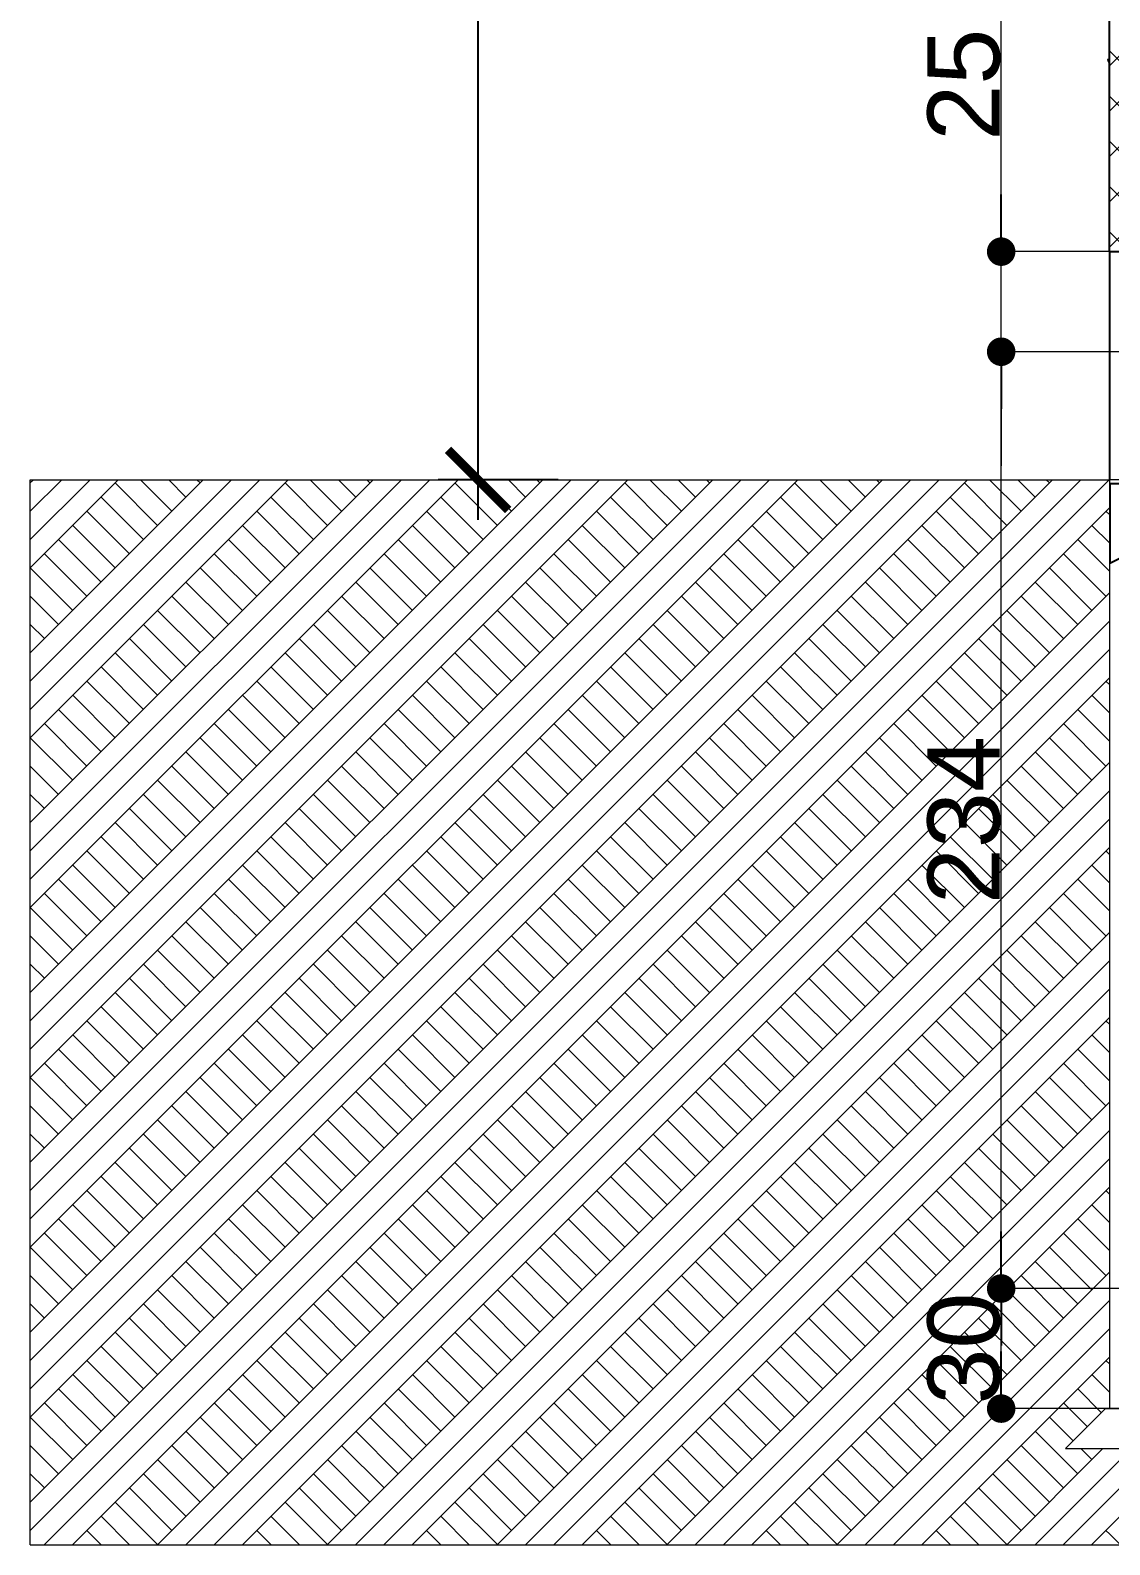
# Model space of a CAD drawing. Header units: millimetres. Extents: x 4647 to 73915, y -13612 to -8141.
# Drawn here: x 16709.9 to 16979.6, y -11416.6 to -11038.3 of the extents above; entities that cross this region are included whole.
import ezdxf

# ---------------------------------------------------------------- set-up
doc = ezdxf.new("R2010")
doc.units = ezdxf.units.MM
doc.layers.add('a_wymiary', color=250, linetype='Continuous', lineweight=9)
for name, color, linetype in [('Columns', 7, 'Continuous'), ('Konstrukcja - Ściany zew', 7, 'Continuous'), ('Structural - Combined', 7, 'Continuous'), ('Sytuacja - Teren', 7, 'Continuous'), ('Wymiarowanie - Ogólne', 7, 'Continuous')]:
    doc.layers.add(name, color=color, linetype=linetype)
doc.styles.add('GENERATED_STYLE_3', font='arial.ttf')
doc.styles.get("Standard").update_dxf_attribs({"font": 'arial.ttf'})
doc.dimstyles.new('1-100', dxfattribs={"dimtxt": 13, "dimasz": 15, "dimexe": 10, "dimexo": 20, "dimgap": 5, "dimtad": 1, "dimdec": 1, "dimrnd": 0.5, "dimtxsty": 'Standard', "dimblk": 'ARCHTICK', "dimcen": 0.09, "dimdle": 10, "dimadec": 0, "dimazin": 0, "dimtfac": 1, "dimtdec": 1, "dimtofl": 0, "dimtmove": 0, "dimatfit": 3, "dimfxl": 10, "dimfxlon": 1, "dimtolj": 1, "dimtzin": 0, "dimarcsym": 0})

# ---------------------------------------------------------------- blocks, each defined once
blk = doc.blocks.new('ARROWHEAD_11')
at = {"linetype": 'Continuous'}
blk.add_line((0, 0), (-1, 0), dxfattribs=at)
at = {"linetype": 'Continuous', "const_width": 0.25, "flags": 128}
blk.add_lwpolyline([(-0.125, 0, 1), (0.125, 0, 1)], format="xyb", close=True, dxfattribs=at)
blk = doc.blocks.new('_ArchTick')
at = {"color": 0, "linetype": 'ByBlock', "const_width": 0.15}
blk.add_lwpolyline([(-0.5, -0.5), (0.5, 0.5)], dxfattribs=at)
blk = doc.blocks.new('*D814')
at = {"layer": 'a_wymiary', "color": 0, "lineweight": -2, "transparency": 16777216}
for p, q in [((16821.81, -11160.57), (16821.81, -10292.3)), ((16841.81, -10302.3), (16811.81, -10302.3)), ((16841.81, -11150.57), (16811.81, -11150.57))]:
    blk.add_line(p, q, dxfattribs=at)
at = {"layer": 'DEFPOINTS', "color": 0, "transparency": 16777216}
for p in [(16821.81, -10302.3), (17483.57, -10302.3), (16979.42, -11150.57)]:
    blk.add_point(p, dxfattribs=at)
at = {"layer": 'a_wymiary', "color": 0, "lineweight": -2, "transparency": 16777216, "xscale": 15, "yscale": 15, "zscale": 15}
for p, rotation in [((16821.81, -10302.3), 90), ((16821.81, -11150.57), 270)]:
    blk.add_blockref('_ArchTick', p, dxfattribs=dict(at, rotation=rotation))
at = {"layer": 'a_wymiary', "color": 0, "transparency": 16777216, "insert": (16809, -10726.43), "char_height": 13, "attachment_point": 5, "rotation": 90}
blk.add_mtext('\\A1;848,5', dxfattribs=at)

msp = doc.modelspace()

# ---------------------------------------------------------------- linework, layer by layer
for p, q in [((16979.56, -11045.45), (16979.11, -11045.67)), ((16979.11, -11045.68), (16979.56, -11045.46)), ((16979.56, -11045.46), (16979.11, -11045.68)), ((16979.11, -11045.67), (16979.11, -11045.68)), ((16979.11, -11045.68), (16979.13, -11045.7)), ((16979.56, -11045.49), (16979.13, -11045.7)), ((16979.13, -11045.7), (16979.56, -11045.49)), ((16979.13, -11045.7), (16979.15, -11045.74)), ((16979.56, -11045.54), (16979.15, -11045.74)), ((16979.15, -11045.74), (16979.56, -11045.54)), ((16979.15, -11045.74), (16979.17, -11045.8)), ((16979.56, -11045.6), (16979.17, -11045.8)), ((16979.17, -11045.8), (16979.56, -11045.6)), ((16979.17, -11045.8), (16979.22, -11045.89)), ((16979.56, -11045.72), (16979.22, -11045.89)), ((16979.22, -11045.89), (16979.56, -11045.72)), ((16979.22, -11045.89), (16979.29, -11046.03)), ((16979.56, -11045.9), (16979.29, -11046.03)), ((16979.29, -11046.03), (16979.56, -11045.9)), ((16979.29, -11046.03), (16979.37, -11046.2)), ((16979.56, -11046.11), (16979.37, -11046.2)), ((16979.37, -11046.2), (16979.56, -11046.11)), ((16979.56, -11045.46), (16979.56, -11045.45)), ((16979.56, -11045.49), (16979.56, -11045.46)), ((16979.56, -11045.54), (16979.56, -11045.49)), ((16979.56, -11045.6), (16979.56, -11045.54)), ((16979.56, -11045.72), (16979.56, -11045.6)), ((16979.56, -11045.9), (16979.56, -11045.72)), ((16979.56, -11046.11), (16979.56, -11045.9)), ((16979.56, -11046.35), (16979.56, -11046.11)), ((16979.37, -11046.2), (16979.47, -11046.39)), ((16979.56, -11046.35), (16979.47, -11046.39)), ((16979.47, -11046.39), (16979.56, -11046.35)), ((16979.47, -11046.39), (16979.56, -11046.57)), ((16979.56, -11046.57), (16979.56, -11046.35)), ((16979.57, -11093.57), (16979.56, -11093.57)), ((16979.56, -11093.57), (16979.56, -11118.57)), ((16979.57, -11118.57), (16979.57, -11093.57)), ((16979.56, -11118.57), (16979.57, -11118.57)), ((16979.56, -11118.57), (16979.56, -11136.57)), ((16979.57, -11118.57), (16979.56, -11118.57)), ((16979.57, -11136.57), (16979.57, -11118.57)), ((16979.56, -11136.57), (16979.57, -11136.57)), ((16979.57, -11136.57), (16979.56, -11136.57)), ((16979.56, -11136.57), (16979.56, -11141.57)), ((16979.57, -11141.57), (16979.57, -11136.57)), ((16979.56, -11141.57), (16979.56, -11150.57)), ((16979.57, -11141.57), (16979.56, -11141.57)), ((16979.56, -11141.57), (16979.57, -11141.57)), ((16979.57, -11150.57), (16979.57, -11141.57)), ((16979.56, -11150.57), (16979.57, -11150.57)), ((16983.56, -11151.57), (16979.57, -11151.57)), ((16979.57, -11151.57), (16979.57, -11171.36)), ((16979.57, -11171.36), (16983.56, -11169.37))]:
    msp.add_line(p, q)
at = {"layer": 'Columns', "color": 251, "lineweight": 15}
for p, q in [((16979.56, -11118.57), (16979.56, -11093.57)), ((16979.56, -11118.57), (16979.57, -11118.57)), ((16979.56, -11136.57), (16979.56, -11118.57)), ((16979.56, -11150.57), (16979.56, -11141.57))]:
    msp.add_line(p, q, dxfattribs=at)
at = {"layer": 'Konstrukcja - Ściany zew'}
for q in [(16979.56, -10978.57), (16983.56, -11093.57)]:
    msp.add_line((16979.56, -11093.57), q, dxfattribs=at)
at = {"layer": 'Konstrukcja - Ściany zew', "color": 251, "linetype": 'Continuous', "lineweight": 15}
for p, q in [((16979.56, -11047.19), (16994.56, -11032.19)), ((16994.56, -11058.38), (16979.56, -11043.38)), ((16979.56, -11058.51), (16994.56, -11043.51)), ((16994.56, -11069.69), (16979.56, -11054.69)), ((16979.56, -11069.82), (16994.56, -11054.82)), ((16994.56, -11081), (16979.56, -11066)), ((16979.56, -11081.13), (16994.56, -11066.13)), ((16994.56, -11092.32), (16979.56, -11077.32)), ((16979.56, -11092.45), (16994.56, -11077.45)), ((16984.5, -11093.57), (16979.56, -11088.63))]:
    msp.add_line(p, q, dxfattribs=at)
at = {"layer": 'Konstrukcja - Ściany zew', "color": 251, "lineweight": 15}
for p, q in [((16979.57, -11150.57), (16979.57, -11093.57)), ((16983.56, -11150.57), (16979.57, -11150.57))]:
    msp.add_line(p, q, dxfattribs=at)
at = {"layer": 'Konstrukcja - Ściany zew', "color": 8, "lineweight": 13}
for p, q in [((16968.56, -11392.57), (16978.56, -11382.57)), ((16978.56, -11382.57), (17038.56, -11382.57)), ((16968.56, -11392.57), (17048.56, -11392.57))]:
    msp.add_line(p, q, dxfattribs=at)
at = {"layer": 'Structural - Combined', "color": 8, "lineweight": 13}
for p, q in [((16979.11, -11045.67), (16979.56, -11045.45)), ((16979.11, -11045.67), (16979.11, -11045.68)), ((16979.11, -11045.68), (16979.13, -11045.7)), ((16979.13, -11045.7), (16979.15, -11045.74)), ((16979.15, -11045.74), (16979.17, -11045.8)), ((16979.17, -11045.8), (16979.22, -11045.89)), ((16979.22, -11045.89), (16979.29, -11046.03)), ((16979.29, -11046.03), (16979.37, -11046.2)), ((16979.37, -11046.2), (16979.47, -11046.39)), ((16979.47, -11046.39), (16979.56, -11046.57)), ((16979.56, -11136.57), (16979.57, -11136.57)), ((16979.56, -11141.57), (16979.56, -11136.57)), ((16979.56, -11141.57), (16979.57, -11141.57)), ((16979.57, -11151.57), (16983.56, -11151.57)), ((16979.57, -11171.36), (16983.56, -11169.37))]:
    msp.add_line(p, q, dxfattribs=at)
at = {"layer": 'Sytuacja - Teren', "color": 41, "linetype": 'Continuous', "lineweight": 13}
for p, q in [((16709.94, -11151.35), (16710.72, -11150.57)), ((16709.94, -11172.56), (16731.93, -11150.57)), ((16709.94, -11193.77), (16753.15, -11150.57)), ((16709.94, -11214.99), (16774.36, -11150.57)), ((16709.94, -11236.2), (16795.57, -11150.57)), ((16709.94, -11257.41), (16816.79, -11150.57)), ((16709.94, -11278.62), (16838, -11150.57)), ((16709.94, -11299.84), (16859.21, -11150.57)), ((16709.94, -11321.05), (16880.43, -11150.57)), ((16709.94, -11342.26), (16901.64, -11150.57)), ((16709.94, -11363.48), (16922.85, -11150.57)), ((16709.94, -11384.69), (16944.07, -11150.57)), ((16709.94, -11405.9), (16965.28, -11150.57)), ((16709.94, -11165.49), (16724.86, -11150.57)), ((16709.94, -11207.91), (16767.29, -11150.57)), ((16709.94, -11250.34), (16809.72, -11150.57)), ((16709.94, -11292.77), (16852.14, -11150.57)), ((16709.94, -11335.19), (16894.57, -11150.57)), ((16709.94, -11377.62), (16936.99, -11150.57)), ((16709.94, -11158.42), (16717.79, -11150.57)), ((16709.94, -11200.84), (16760.22, -11150.57)), ((16709.94, -11243.27), (16802.64, -11150.57)), ((16709.94, -11285.7), (16845.07, -11150.57)), ((16709.94, -11328.12), (16887.5, -11150.57)), ((16709.94, -11370.55), (16929.92, -11150.57)), ((16709.94, -11412.98), (16972.35, -11150.57)), ((16713.42, -11416.57), (16979.42, -11150.57)), ((16741.76, -11161.96), (16731.15, -11151.35)), ((16745.29, -11158.42), (16737.44, -11150.57)), ((16748.83, -11154.89), (16744.51, -11150.57)), ((16752.36, -11151.35), (16751.58, -11150.57)), ((16784.18, -11161.96), (16773.58, -11151.35)), ((16787.72, -11158.42), (16779.87, -11150.57)), ((16791.26, -11154.89), (16786.94, -11150.57)), ((16794.79, -11151.35), (16794.01, -11150.57)), ((16826.61, -11161.96), (16816, -11151.35)), ((16830.15, -11158.42), (16822.29, -11150.57)), ((16833.68, -11154.89), (16829.36, -11150.57)), ((16837.22, -11151.35), (16836.44, -11150.57)), ((16869.04, -11161.96), (16858.43, -11151.35)), ((16872.57, -11158.42), (16864.72, -11150.57)), ((16876.11, -11154.89), (16871.79, -11150.57)), ((16879.64, -11151.35), (16878.86, -11150.57)), ((16911.46, -11161.96), (16900.86, -11151.35)), ((16915, -11158.42), (16907.15, -11150.57)), ((16918.53, -11154.89), (16914.22, -11150.57)), ((16922.07, -11151.35), (16921.29, -11150.57)), ((16953.89, -11161.96), (16943.28, -11151.35)), ((16957.43, -11158.42), (16949.57, -11150.57)), ((16960.96, -11154.89), (16956.64, -11150.57)), ((16964.5, -11151.35), (16963.72, -11150.57)), ((16738.22, -11165.49), (16727.62, -11154.89)), ((16780.65, -11165.49), (16770.04, -11154.89)), ((16823.08, -11165.49), (16812.47, -11154.89)), ((16865.5, -11165.49), (16854.9, -11154.89)), ((16907.93, -11165.49), (16897.32, -11154.89)), ((16950.35, -11165.49), (16939.75, -11154.89)), ((16720.49, -11416.57), (16979.57, -11157.49)), ((16734.69, -11169.03), (16724.08, -11158.42)), ((16777.11, -11169.03), (16766.51, -11158.42)), ((16819.54, -11169.03), (16808.93, -11158.42)), ((16861.97, -11169.03), (16851.36, -11158.42)), ((16904.39, -11169.03), (16893.79, -11158.42)), ((16946.82, -11169.03), (16936.21, -11158.42)), ((16979.57, -11159.35), (16978.64, -11158.42)), ((16731.15, -11172.56), (16720.54, -11161.96)), ((16773.58, -11172.56), (16762.97, -11161.96)), ((16816, -11172.56), (16805.4, -11161.96)), ((16858.43, -11172.56), (16847.82, -11161.96)), ((16900.86, -11172.56), (16890.25, -11161.96)), ((16943.28, -11172.56), (16932.68, -11161.96)), ((16979.57, -11166.43), (16975.1, -11161.96)), ((16727.62, -11176.1), (16717.01, -11165.49)), ((16770.04, -11176.1), (16759.44, -11165.49)), ((16812.47, -11176.1), (16801.86, -11165.49)), ((16854.9, -11176.1), (16844.29, -11165.49)), ((16897.32, -11176.1), (16886.72, -11165.49)), ((16939.75, -11176.1), (16929.14, -11165.49)), ((16979.57, -11173.5), (16971.57, -11165.49)), ((16724.08, -11179.63), (16713.47, -11169.03)), ((16766.51, -11179.63), (16755.9, -11169.03)), ((16808.93, -11179.63), (16798.33, -11169.03)), ((16851.36, -11179.63), (16840.75, -11169.03)), ((16893.79, -11179.63), (16883.18, -11169.03)), ((16936.21, -11179.63), (16925.61, -11169.03)), ((16978.64, -11179.63), (16968.03, -11169.03)), ((16720.54, -11183.17), (16709.94, -11172.57)), ((16762.97, -11183.17), (16752.36, -11172.56)), ((16805.4, -11183.17), (16794.79, -11172.56)), ((16847.82, -11183.17), (16837.22, -11172.56)), ((16890.25, -11183.17), (16879.64, -11172.56)), ((16932.68, -11183.17), (16922.07, -11172.56)), ((16975.1, -11183.17), (16964.5, -11172.56)), ((16759.44, -11186.71), (16748.83, -11176.1)), ((16801.86, -11186.71), (16791.26, -11176.1)), ((16844.29, -11186.71), (16833.68, -11176.1)), ((16886.72, -11186.71), (16876.11, -11176.1)), ((16929.14, -11186.71), (16918.53, -11176.1)), ((16971.57, -11186.71), (16960.96, -11176.1)), ((16717.01, -11186.71), (16709.94, -11179.64)), ((16741.7, -11416.57), (16979.57, -11178.7)), ((16755.9, -11190.24), (16745.29, -11179.63)), ((16798.33, -11190.24), (16787.72, -11179.63)), ((16840.75, -11190.24), (16830.15, -11179.63)), ((16883.18, -11190.24), (16872.57, -11179.63)), ((16925.61, -11190.24), (16915, -11179.63)), ((16968.03, -11190.24), (16957.43, -11179.63)), ((16752.36, -11193.78), (16741.76, -11183.17)), ((16748.78, -11416.57), (16979.57, -11185.77)), ((16794.79, -11193.78), (16784.18, -11183.17)), ((16837.22, -11193.78), (16826.61, -11183.17)), ((16879.64, -11193.78), (16869.04, -11183.17)), ((16922.07, -11193.78), (16911.46, -11183.17)), ((16964.5, -11193.78), (16953.89, -11183.17)), ((16713.47, -11190.24), (16709.94, -11186.71)), ((16748.83, -11197.31), (16738.22, -11186.71)), ((16791.26, -11197.31), (16780.65, -11186.71)), ((16833.68, -11197.31), (16823.08, -11186.71)), ((16876.11, -11197.31), (16865.5, -11186.71)), ((16918.53, -11197.31), (16907.93, -11186.71)), ((16960.96, -11197.31), (16950.35, -11186.71)), ((16745.29, -11200.85), (16734.69, -11190.24)), ((16755.85, -11416.57), (16979.57, -11192.84)), ((16787.72, -11200.85), (16777.11, -11190.24)), ((16830.15, -11200.85), (16819.54, -11190.24)), ((16872.57, -11200.85), (16861.97, -11190.24)), ((16915, -11200.85), (16904.39, -11190.24)), ((16957.43, -11200.85), (16946.82, -11190.24)), ((16738.22, -11207.92), (16727.62, -11197.31)), ((16741.76, -11204.38), (16731.15, -11193.78)), ((16780.65, -11207.92), (16770.04, -11197.31)), ((16784.18, -11204.38), (16773.58, -11193.78)), ((16823.08, -11207.92), (16812.47, -11197.31)), ((16826.61, -11204.38), (16816, -11193.78)), ((16865.5, -11207.92), (16854.9, -11197.31)), ((16869.04, -11204.38), (16858.43, -11193.78)), ((16907.93, -11207.92), (16897.32, -11197.31)), ((16911.46, -11204.38), (16900.86, -11193.78)), ((16950.35, -11207.92), (16939.75, -11197.31)), ((16953.89, -11204.38), (16943.28, -11193.78)), ((16734.69, -11211.45), (16724.08, -11200.85)), ((16762.92, -11416.57), (16979.57, -11199.92)), ((16777.11, -11211.45), (16766.51, -11200.85)), ((16819.54, -11211.45), (16808.93, -11200.85)), ((16861.97, -11211.45), (16851.36, -11200.85)), ((16904.39, -11211.45), (16893.79, -11200.85)), ((16946.82, -11211.45), (16936.21, -11200.85)), ((16979.57, -11201.78), (16978.64, -11200.85)), ((16731.15, -11214.99), (16720.54, -11204.38)), ((16773.58, -11214.99), (16762.97, -11204.38)), ((16816, -11214.99), (16805.4, -11204.38)), ((16858.43, -11214.99), (16847.82, -11204.38)), ((16900.86, -11214.99), (16890.25, -11204.38)), ((16943.28, -11214.99), (16932.68, -11204.38)), ((16979.57, -11208.85), (16975.1, -11204.38)), ((16727.62, -11218.53), (16717.01, -11207.92)), ((16770.04, -11218.53), (16759.44, -11207.92)), ((16812.47, -11218.53), (16801.86, -11207.92)), ((16854.9, -11218.53), (16844.29, -11207.92)), ((16897.32, -11218.53), (16886.72, -11207.92)), ((16939.75, -11218.53), (16929.14, -11207.92)), ((16979.57, -11215.92), (16971.57, -11207.92)), ((16724.08, -11222.06), (16713.47, -11211.45)), ((16766.51, -11222.06), (16755.9, -11211.45)), ((16808.93, -11222.06), (16798.33, -11211.45)), ((16851.36, -11222.06), (16840.75, -11211.45)), ((16893.79, -11222.06), (16883.18, -11211.45)), ((16936.21, -11222.06), (16925.61, -11211.45)), ((16978.64, -11222.06), (16968.03, -11211.45)), ((16720.54, -11225.6), (16709.94, -11214.99)), ((16762.97, -11225.6), (16752.36, -11214.99)), ((16805.4, -11225.6), (16794.79, -11214.99)), ((16847.82, -11225.6), (16837.22, -11214.99)), ((16890.25, -11225.6), (16879.64, -11214.99)), ((16932.68, -11225.6), (16922.07, -11214.99)), ((16975.1, -11225.6), (16964.5, -11214.99)), ((16759.44, -11229.13), (16748.83, -11218.53)), ((16801.86, -11229.13), (16791.26, -11218.53)), ((16844.29, -11229.13), (16833.68, -11218.53)), ((16886.72, -11229.13), (16876.11, -11218.53)), ((16929.14, -11229.13), (16918.53, -11218.53)), ((16971.57, -11229.13), (16960.96, -11218.53)), ((16717.01, -11229.13), (16709.94, -11222.07)), ((16755.9, -11232.67), (16745.29, -11222.06)), ((16784.13, -11416.57), (16979.57, -11221.13)), ((16798.33, -11232.67), (16787.72, -11222.06)), ((16840.75, -11232.67), (16830.15, -11222.06)), ((16883.18, -11232.67), (16872.57, -11222.06)), ((16925.61, -11232.67), (16915, -11222.06)), ((16968.03, -11232.67), (16957.43, -11222.06)), ((16752.36, -11236.2), (16741.76, -11225.6)), ((16794.79, -11236.2), (16784.18, -11225.6)), ((16837.22, -11236.2), (16826.61, -11225.6)), ((16879.64, -11236.2), (16869.04, -11225.6)), ((16922.07, -11236.2), (16911.46, -11225.6)), ((16964.5, -11236.2), (16953.89, -11225.6)), ((16713.47, -11232.67), (16709.94, -11229.14)), ((16748.83, -11239.74), (16738.22, -11229.13)), ((16791.26, -11239.74), (16780.65, -11229.13)), ((16791.2, -11416.57), (16979.57, -11228.2)), ((16833.68, -11239.74), (16823.08, -11229.13)), ((16876.11, -11239.74), (16865.5, -11229.13)), ((16918.53, -11239.74), (16907.93, -11229.13)), ((16960.96, -11239.74), (16950.35, -11229.13)), ((16745.29, -11243.27), (16734.69, -11232.67)), ((16787.72, -11243.27), (16777.11, -11232.67)), ((16798.27, -11416.57), (16979.57, -11235.27)), ((16830.15, -11243.27), (16819.54, -11232.67)), ((16872.57, -11243.27), (16861.97, -11232.67)), ((16915, -11243.27), (16904.39, -11232.67)), ((16957.43, -11243.27), (16946.82, -11232.67)), ((16741.76, -11246.81), (16731.15, -11236.2)), ((16784.18, -11246.81), (16773.58, -11236.2)), ((16826.61, -11246.81), (16816, -11236.2)), ((16869.04, -11246.81), (16858.43, -11236.2)), ((16911.46, -11246.81), (16900.86, -11236.2)), ((16953.89, -11246.81), (16943.28, -11236.2)), ((16738.22, -11250.35), (16727.62, -11239.74)), ((16780.65, -11250.35), (16770.04, -11239.74)), ((16805.34, -11416.57), (16979.57, -11242.34)), ((16823.08, -11250.35), (16812.47, -11239.74)), ((16865.5, -11250.35), (16854.9, -11239.74)), ((16907.93, -11250.35), (16897.32, -11239.74)), ((16950.35, -11250.35), (16939.75, -11239.74)), ((16734.69, -11253.88), (16724.08, -11243.27)), ((16777.11, -11253.88), (16766.51, -11243.27)), ((16819.54, -11253.88), (16808.93, -11243.27)), ((16861.97, -11253.88), (16851.36, -11243.27)), ((16904.39, -11253.88), (16893.79, -11243.27)), ((16946.82, -11253.88), (16936.21, -11243.27)), ((16979.57, -11244.21), (16978.64, -11243.27)), ((16727.62, -11260.95), (16717.01, -11250.35)), ((16731.15, -11257.42), (16720.54, -11246.81)), ((16770.04, -11260.95), (16759.44, -11250.35)), ((16773.58, -11257.42), (16762.97, -11246.81)), ((16812.47, -11260.95), (16801.86, -11250.35)), ((16816, -11257.42), (16805.4, -11246.81)), ((16854.9, -11260.95), (16844.29, -11250.35)), ((16858.43, -11257.42), (16847.82, -11246.81)), ((16897.32, -11260.95), (16886.72, -11250.35)), ((16900.86, -11257.42), (16890.25, -11246.81)), ((16939.75, -11260.95), (16929.14, -11250.35)), ((16943.28, -11257.42), (16932.68, -11246.81)), ((16979.57, -11258.35), (16971.57, -11250.35)), ((16979.57, -11251.28), (16975.1, -11246.81)), ((16724.08, -11264.49), (16713.47, -11253.88)), ((16766.51, -11264.49), (16755.9, -11253.88)), ((16808.93, -11264.49), (16798.33, -11253.88)), ((16851.36, -11264.49), (16840.75, -11253.88)), ((16893.79, -11264.49), (16883.18, -11253.88)), ((16936.21, -11264.49), (16925.61, -11253.88)), ((16978.64, -11264.49), (16968.03, -11253.88)), ((16720.54, -11268.02), (16709.94, -11257.42)), ((16762.97, -11268.02), (16752.36, -11257.42)), ((16805.4, -11268.02), (16794.79, -11257.42)), ((16847.82, -11268.02), (16837.22, -11257.42)), ((16890.25, -11268.02), (16879.64, -11257.42)), ((16932.68, -11268.02), (16922.07, -11257.42)), ((16975.1, -11268.02), (16964.5, -11257.42)), ((16759.44, -11271.56), (16748.83, -11260.95)), ((16801.86, -11271.56), (16791.26, -11260.95)), ((16844.29, -11271.56), (16833.68, -11260.95)), ((16886.72, -11271.56), (16876.11, -11260.95)), ((16929.14, -11271.56), (16918.53, -11260.95)), ((16971.57, -11271.56), (16960.96, -11260.95)), ((16717.01, -11271.56), (16709.94, -11264.49)), ((16755.9, -11275.09), (16745.29, -11264.49)), ((16798.33, -11275.09), (16787.72, -11264.49)), ((16826.56, -11416.57), (16979.57, -11263.55)), ((16840.75, -11275.09), (16830.15, -11264.49)), ((16883.18, -11275.09), (16872.57, -11264.49)), ((16925.61, -11275.09), (16915, -11264.49)), ((16968.03, -11275.09), (16957.43, -11264.49)), ((16752.36, -11278.63), (16741.76, -11268.02)), ((16794.79, -11278.63), (16784.18, -11268.02)), ((16837.22, -11278.63), (16826.61, -11268.02)), ((16879.64, -11278.63), (16869.04, -11268.02)), ((16922.07, -11278.63), (16911.46, -11268.02)), ((16964.5, -11278.63), (16953.89, -11268.02)), ((16713.47, -11275.09), (16709.94, -11271.56)), ((16748.83, -11282.17), (16738.22, -11271.56)), ((16791.26, -11282.17), (16780.65, -11271.56)), ((16833.68, -11282.17), (16823.08, -11271.56)), ((16833.63, -11416.57), (16979.57, -11270.63)), ((16876.11, -11282.17), (16865.5, -11271.56)), ((16918.53, -11282.17), (16907.93, -11271.56)), ((16960.96, -11282.17), (16950.35, -11271.56)), ((16745.29, -11285.7), (16734.69, -11275.09)), ((16787.72, -11285.7), (16777.11, -11275.09)), ((16830.15, -11285.7), (16819.54, -11275.09)), ((16872.57, -11285.7), (16861.97, -11275.09)), ((16915, -11285.7), (16904.39, -11275.09)), ((16957.43, -11285.7), (16946.82, -11275.09)), ((16741.76, -11289.24), (16731.15, -11278.63)), ((16784.18, -11289.24), (16773.58, -11278.63)), ((16826.61, -11289.24), (16816, -11278.63)), ((16840.7, -11416.57), (16979.57, -11277.7)), ((16869.04, -11289.24), (16858.43, -11278.63)), ((16911.46, -11289.24), (16900.86, -11278.63)), ((16953.89, -11289.24), (16943.28, -11278.63)), ((16738.22, -11292.77), (16727.62, -11282.17)), ((16780.65, -11292.77), (16770.04, -11282.17)), ((16823.08, -11292.77), (16812.47, -11282.17)), ((16865.5, -11292.77), (16854.9, -11282.17)), ((16907.93, -11292.77), (16897.32, -11282.17)), ((16950.35, -11292.77), (16939.75, -11282.17)), ((16734.69, -11296.31), (16724.08, -11285.7)), ((16777.11, -11296.31), (16766.51, -11285.7)), ((16819.54, -11296.31), (16808.93, -11285.7)), ((16847.77, -11416.57), (16979.57, -11284.77)), ((16861.97, -11296.31), (16851.36, -11285.7)), ((16904.39, -11296.31), (16893.79, -11285.7)), ((16946.82, -11296.31), (16936.21, -11285.7)), ((16979.57, -11286.63), (16978.64, -11285.7)), ((16731.15, -11299.84), (16720.54, -11289.24)), ((16773.58, -11299.84), (16762.97, -11289.24)), ((16816, -11299.84), (16805.4, -11289.24)), ((16858.43, -11299.84), (16847.82, -11289.24)), ((16900.86, -11299.84), (16890.25, -11289.24)), ((16943.28, -11299.84), (16932.68, -11289.24)), ((16979.57, -11293.7), (16975.1, -11289.24)), ((16727.62, -11303.38), (16717.01, -11292.77)), ((16770.04, -11303.38), (16759.44, -11292.77)), ((16812.47, -11303.38), (16801.86, -11292.77)), ((16854.9, -11303.38), (16844.29, -11292.77)), ((16897.32, -11303.38), (16886.72, -11292.77)), ((16939.75, -11303.38), (16929.14, -11292.77)), ((16979.57, -11300.78), (16971.57, -11292.77)), ((16724.08, -11306.91), (16713.47, -11296.31)), ((16766.51, -11306.91), (16755.9, -11296.31)), ((16808.93, -11306.91), (16798.33, -11296.31)), ((16851.36, -11306.91), (16840.75, -11296.31)), ((16893.79, -11306.91), (16883.18, -11296.31)), ((16936.21, -11306.91), (16925.61, -11296.31)), ((16978.64, -11306.91), (16968.03, -11296.31)), ((16720.54, -11310.45), (16709.94, -11299.85)), ((16759.44, -11313.99), (16748.83, -11303.38)), ((16762.97, -11310.45), (16752.36, -11299.84)), ((16801.86, -11313.99), (16791.26, -11303.38)), ((16805.4, -11310.45), (16794.79, -11299.84)), ((16844.29, -11313.99), (16833.68, -11303.38)), ((16847.82, -11310.45), (16837.22, -11299.84)), ((16886.72, -11313.99), (16876.11, -11303.38)), ((16890.25, -11310.45), (16879.64, -11299.84)), ((16929.14, -11313.99), (16918.53, -11303.38)), ((16932.68, -11310.45), (16922.07, -11299.84)), ((16971.57, -11313.99), (16960.96, -11303.38)), ((16975.1, -11310.45), (16964.5, -11299.84)), ((16717.01, -11313.99), (16709.94, -11306.92)), ((16755.9, -11317.52), (16745.29, -11306.91)), ((16798.33, -11317.52), (16787.72, -11306.91)), ((16840.75, -11317.52), (16830.15, -11306.91)), ((16868.98, -11416.57), (16979.57, -11305.98)), ((16883.18, -11317.52), (16872.57, -11306.91)), ((16925.61, -11317.52), (16915, -11306.91)), ((16968.03, -11317.52), (16957.43, -11306.91)), ((16752.36, -11321.06), (16741.76, -11310.45)), ((16794.79, -11321.06), (16784.18, -11310.45)), ((16837.22, -11321.06), (16826.61, -11310.45)), ((16879.64, -11321.06), (16869.04, -11310.45)), ((16922.07, -11321.06), (16911.46, -11310.45)), ((16964.5, -11321.06), (16953.89, -11310.45)), ((16713.47, -11317.52), (16709.94, -11313.99)), ((16748.83, -11324.59), (16738.22, -11313.99)), ((16791.26, -11324.59), (16780.65, -11313.99)), ((16833.68, -11324.59), (16823.08, -11313.99)), ((16876.11, -11324.59), (16865.5, -11313.99)), ((16876.06, -11416.57), (16979.57, -11313.05)), ((16918.53, -11324.59), (16907.93, -11313.99)), ((16960.96, -11324.59), (16950.35, -11313.99)), ((16745.29, -11328.13), (16734.69, -11317.52)), ((16787.72, -11328.13), (16777.11, -11317.52)), ((16830.15, -11328.13), (16819.54, -11317.52)), ((16872.57, -11328.13), (16861.97, -11317.52)), ((16915, -11328.13), (16904.39, -11317.52)), ((16957.43, -11328.13), (16946.82, -11317.52)), ((16741.76, -11331.66), (16731.15, -11321.06)), ((16784.18, -11331.66), (16773.58, -11321.06)), ((16826.61, -11331.66), (16816, -11321.06)), ((16869.04, -11331.66), (16858.43, -11321.06)), ((16883.13, -11416.57), (16979.57, -11320.12)), ((16911.46, -11331.66), (16900.86, -11321.06)), ((16953.89, -11331.66), (16943.28, -11321.06)), ((16738.22, -11335.2), (16727.62, -11324.59)), ((16780.65, -11335.2), (16770.04, -11324.59)), ((16823.08, -11335.2), (16812.47, -11324.59)), ((16865.5, -11335.2), (16854.9, -11324.59)), ((16907.93, -11335.2), (16897.32, -11324.59)), ((16950.35, -11335.2), (16939.75, -11324.59)), ((16734.69, -11338.73), (16724.08, -11328.13)), ((16777.11, -11338.73), (16766.51, -11328.13)), ((16819.54, -11338.73), (16808.93, -11328.13)), ((16861.97, -11338.73), (16851.36, -11328.13)), ((16890.2, -11416.57), (16979.57, -11327.19)), ((16904.39, -11338.73), (16893.79, -11328.13)), ((16946.82, -11338.73), (16936.21, -11328.13)), ((16979.57, -11329.06), (16978.64, -11328.13)), ((16731.15, -11342.27), (16720.54, -11331.66)), ((16773.58, -11342.27), (16762.97, -11331.66)), ((16816, -11342.27), (16805.4, -11331.66)), ((16858.43, -11342.27), (16847.82, -11331.66)), ((16900.86, -11342.27), (16890.25, -11331.66)), ((16943.28, -11342.27), (16932.68, -11331.66)), ((16979.57, -11336.13), (16975.1, -11331.66)), ((16727.62, -11345.8), (16717.01, -11335.2)), ((16770.04, -11345.8), (16759.44, -11335.2)), ((16812.47, -11345.8), (16801.86, -11335.2)), ((16854.9, -11345.8), (16844.29, -11335.2)), ((16897.32, -11345.8), (16886.72, -11335.2)), ((16939.75, -11345.8), (16929.14, -11335.2)), ((16979.57, -11343.2), (16971.57, -11335.2)), ((16724.08, -11349.34), (16713.47, -11338.73)), ((16766.51, -11349.34), (16755.9, -11338.73)), ((16808.93, -11349.34), (16798.33, -11338.73)), ((16851.36, -11349.34), (16840.75, -11338.73)), ((16893.79, -11349.34), (16883.18, -11338.73)), ((16936.21, -11349.34), (16925.61, -11338.73)), ((16978.64, -11349.34), (16968.03, -11338.73)), ((16720.54, -11352.88), (16709.94, -11342.27)), ((16762.97, -11352.88), (16752.36, -11342.27)), ((16805.4, -11352.88), (16794.79, -11342.27)), ((16847.82, -11352.88), (16837.22, -11342.27)), ((16890.25, -11352.88), (16879.64, -11342.27)), ((16932.68, -11352.88), (16922.07, -11342.27)), ((16975.1, -11352.88), (16964.5, -11342.27)), ((16759.44, -11356.41), (16748.83, -11345.8)), ((16801.86, -11356.41), (16791.26, -11345.8)), ((16844.29, -11356.41), (16833.68, -11345.8)), ((16886.72, -11356.41), (16876.11, -11345.8)), ((16911.41, -11416.57), (16979.57, -11348.41)), ((16929.14, -11356.41), (16918.53, -11345.8)), ((16971.57, -11356.41), (16960.96, -11345.8)), ((16717.01, -11356.41), (16709.94, -11349.35)), ((16755.9, -11359.95), (16745.29, -11349.34)), ((16798.33, -11359.95), (16787.72, -11349.34)), ((16840.75, -11359.95), (16830.15, -11349.34)), ((16883.18, -11359.95), (16872.57, -11349.34)), ((16925.61, -11359.95), (16915, -11349.34)), ((16968.03, -11359.95), (16957.43, -11349.34)), ((16752.36, -11363.48), (16741.76, -11352.88)), ((16794.79, -11363.48), (16784.18, -11352.88)), ((16837.22, -11363.48), (16826.61, -11352.88)), ((16879.64, -11363.48), (16869.04, -11352.88)), ((16922.07, -11363.48), (16911.46, -11352.88)), ((16918.48, -11416.57), (16979.57, -11355.48)), ((16964.5, -11363.48), (16953.89, -11352.88)), ((16713.47, -11359.95), (16709.94, -11356.42)), ((16745.29, -11370.55), (16734.69, -11359.95)), ((16748.83, -11367.02), (16738.22, -11356.41)), ((16787.72, -11370.55), (16777.11, -11359.95)), ((16791.26, -11367.02), (16780.65, -11356.41)), ((16830.15, -11370.55), (16819.54, -11359.95)), ((16833.68, -11367.02), (16823.08, -11356.41)), ((16872.57, -11370.55), (16861.97, -11359.95)), ((16876.11, -11367.02), (16865.5, -11356.41)), ((16915, -11370.55), (16904.39, -11359.95)), ((16918.53, -11367.02), (16907.93, -11356.41)), ((16957.43, -11370.55), (16946.82, -11359.95)), ((16960.96, -11367.02), (16950.35, -11356.41)), ((16741.76, -11374.09), (16731.15, -11363.48)), ((16784.18, -11374.09), (16773.58, -11363.48)), ((16826.61, -11374.09), (16816, -11363.48)), ((16869.04, -11374.09), (16858.43, -11363.48)), ((16911.46, -11374.09), (16900.86, -11363.48)), ((16925.55, -11416.57), (16979.57, -11362.55)), ((16953.89, -11374.09), (16943.28, -11363.48)), ((16738.22, -11377.62), (16727.62, -11367.02)), ((16780.65, -11377.62), (16770.04, -11367.02)), ((16823.08, -11377.62), (16812.47, -11367.02)), ((16865.5, -11377.62), (16854.9, -11367.02)), ((16907.93, -11377.62), (16897.32, -11367.02)), ((16950.35, -11377.62), (16939.75, -11367.02)), ((16734.69, -11381.16), (16724.08, -11370.55)), ((16777.11, -11381.16), (16766.51, -11370.55)), ((16819.54, -11381.16), (16808.93, -11370.55)), ((16861.97, -11381.16), (16851.36, -11370.55)), ((16904.39, -11381.16), (16893.79, -11370.55)), ((16932.62, -11416.57), (16979.57, -11369.62)), ((16946.82, -11381.16), (16936.21, -11370.55)), ((16979.57, -11371.49), (16978.64, -11370.55)), ((16731.15, -11384.7), (16720.54, -11374.09)), ((16773.58, -11384.7), (16762.97, -11374.09)), ((16816, -11384.7), (16805.4, -11374.09)), ((16858.43, -11384.7), (16847.82, -11374.09)), ((16900.86, -11384.7), (16890.25, -11374.09)), ((16943.28, -11384.7), (16932.68, -11374.09)), ((16979.57, -11378.56), (16975.1, -11374.09)), ((16727.62, -11388.23), (16717.01, -11377.62)), ((16770.04, -11388.23), (16759.44, -11377.62)), ((16812.47, -11388.23), (16801.86, -11377.62)), ((16854.9, -11388.23), (16844.29, -11377.62)), ((16897.32, -11388.23), (16886.72, -11377.62)), ((16939.75, -11388.23), (16929.14, -11377.62)), ((16977.53, -11383.59), (16971.57, -11377.62)), ((16724.08, -11391.77), (16713.47, -11381.16)), ((16766.51, -11391.77), (16755.9, -11381.16)), ((16808.93, -11391.77), (16798.33, -11381.16)), ((16851.36, -11391.77), (16840.75, -11381.16)), ((16893.79, -11391.77), (16883.18, -11381.16)), ((16936.21, -11391.77), (16925.61, -11381.16)), ((16974, -11387.13), (16968.03, -11381.16)), ((16720.54, -11395.3), (16709.94, -11384.7)), ((16762.97, -11395.3), (16752.36, -11384.7)), ((16805.4, -11395.3), (16794.79, -11384.7)), ((16847.82, -11395.3), (16837.22, -11384.7)), ((16890.25, -11395.3), (16879.64, -11384.7)), ((16932.68, -11395.3), (16922.07, -11384.7)), ((16970.46, -11390.66), (16964.5, -11384.7)), ((16759.44, -11398.84), (16748.83, -11388.23)), ((16801.86, -11398.84), (16791.26, -11388.23)), ((16844.29, -11398.84), (16833.68, -11388.23)), ((16886.72, -11398.84), (16876.11, -11388.23)), ((16929.14, -11398.84), (16918.53, -11388.23)), ((16971.57, -11398.84), (16960.96, -11388.23)), ((16717.01, -11398.84), (16709.94, -11391.77)), ((16755.9, -11402.37), (16745.29, -11391.77)), ((16798.33, -11402.37), (16787.72, -11391.77)), ((16840.75, -11402.37), (16830.15, -11391.77)), ((16883.18, -11402.37), (16872.57, -11391.77)), ((16925.61, -11402.37), (16915, -11391.77)), ((16953.84, -11416.57), (16977.84, -11392.57)), ((16968.03, -11402.37), (16957.43, -11391.77)), ((16975.1, -11395.3), (16972.37, -11392.57)), ((16979.57, -11412.05), (16999.05, -11392.57)), ((16979.57, -11404.98), (16991.98, -11392.57)), ((16979.57, -11397.91), (16984.91, -11392.57)), ((16752.36, -11405.91), (16741.76, -11395.3)), ((16794.79, -11405.91), (16784.18, -11395.3)), ((16837.22, -11405.91), (16826.61, -11395.3)), ((16879.64, -11405.91), (16869.04, -11395.3)), ((16922.07, -11405.91), (16911.46, -11395.3)), ((16964.5, -11405.91), (16953.89, -11395.3)), ((16960.91, -11416.57), (16979.57, -11397.91)), ((16713.47, -11402.37), (16709.94, -11398.84)), ((16748.83, -11409.44), (16738.22, -11398.84)), ((16791.26, -11409.44), (16780.65, -11398.84)), ((16833.68, -11409.44), (16823.08, -11398.84)), ((16876.11, -11409.44), (16865.5, -11398.84)), ((16918.53, -11409.44), (16907.93, -11398.84)), ((16960.96, -11409.44), (16950.35, -11398.84)), ((16745.29, -11412.98), (16734.69, -11402.37)), ((16787.72, -11412.98), (16777.11, -11402.37)), ((16830.15, -11412.98), (16819.54, -11402.37)), ((16872.57, -11412.98), (16861.97, -11402.37)), ((16915, -11412.98), (16904.39, -11402.37)), ((16957.43, -11412.98), (16946.82, -11402.37)), ((16967.98, -11416.57), (16979.57, -11404.98)), ((16741.76, -11416.52), (16731.15, -11405.91)), ((16784.18, -11416.52), (16773.58, -11405.91)), ((16826.61, -11416.52), (16816, -11405.91)), ((16869.04, -11416.52), (16858.43, -11405.91)), ((16911.46, -11416.52), (16900.86, -11405.91)), ((16953.89, -11416.52), (16943.28, -11405.91)), ((16727.67, -11416.57), (16724.08, -11412.98)), ((16734.74, -11416.57), (16727.62, -11409.44)), ((16770.1, -11416.57), (16766.51, -11412.98)), ((16777.17, -11416.57), (16770.04, -11409.44)), ((16812.52, -11416.57), (16808.93, -11412.98)), ((16819.59, -11416.57), (16812.47, -11409.44)), ((16854.95, -11416.57), (16851.36, -11412.98)), ((16862.02, -11416.57), (16854.9, -11409.44)), ((16897.37, -11416.57), (16893.79, -11412.98)), ((16904.45, -11416.57), (16897.32, -11409.44)), ((16939.8, -11416.57), (16936.21, -11412.98)), ((16946.87, -11416.57), (16939.75, -11409.44)), ((16975.05, -11416.57), (16979.57, -11412.05)), ((16979.57, -11413.91), (16978.64, -11412.98)), ((16720.6, -11416.57), (16720.54, -11416.52)), ((16763.02, -11416.57), (16762.97, -11416.52)), ((16805.45, -11416.57), (16805.4, -11416.52)), ((16847.88, -11416.57), (16847.82, -11416.52)), ((16890.3, -11416.57), (16890.25, -11416.52)), ((16932.73, -11416.57), (16932.68, -11416.52)), ((16975.16, -11416.57), (16975.1, -11416.52)), ((16982.23, -11416.57), (16979.57, -11413.91))]:
    msp.add_line(p, q, dxfattribs=at)
at = {"layer": 'Sytuacja - Teren', "color": 53, "lineweight": 13}
for p, q in [((16709.94, -11150.57), (16979.57, -11150.57)), ((16709.94, -11416.57), (16709.94, -11150.57)), ((16979.57, -11382.57), (16979.57, -11150.57)), ((16968.56, -11392.57), (16978.56, -11382.57)), ((16978.56, -11382.57), (16979.57, -11382.57)), ((16968.56, -11392.57), (16979.57, -11392.57)), ((16979.57, -11392.57), (17048.56, -11392.57)), ((16709.94, -11416.57), (16979.57, -11416.57)), ((16979.57, -11416.57), (17987.56, -11416.57))]:
    msp.add_line(p, q, dxfattribs=at)
at = {"layer": 'Wymiarowanie - Ogólne', "color": 151, "lineweight": 20}
for p, q in [((16952.46, -11079.32), (16952.46, -10827.82)), ((16952.46, -11079.32), (16952.46, -11038.7)), ((17023.56, -11093.57), (16952.28, -11093.57)), ((17023.56, -11093.57), (16952.28, -11093.57)), ((16952.46, -11118.57), (16952.46, -11093.57)), ((17023.56, -11118.57), (16952.28, -11118.57)), ((17023.56, -11118.57), (16952.28, -11118.57)), ((16952.46, -11338.32), (16952.46, -11132.82)), ((16952.46, -11132.82), (16952.46, -11147.07)), ((17039.06, -11352.57), (16952.28, -11352.57)), ((17039.06, -11352.57), (16952.28, -11352.57)), ((16952.46, -11368.32), (16952.46, -11366.82)), ((17039.06, -11382.57), (16952.28, -11382.57))]:
    msp.add_line(p, q, dxfattribs=at)

# ---------------------------------------------------------------- block references
at = {"layer": 'Wymiarowanie - Ogólne', "color": 151, "lineweight": 20, "xscale": 14.25, "yscale": 14.25, "zscale": 14.25}
for p, rotation in [((16952.46, -11093.57), 270), ((16952.46, -11093.57), 270), ((16952.46, -11118.57), 90), ((16952.46, -11118.57), 90), ((16952.46, -11352.57), 270), ((16952.46, -11352.57), 90), ((16952.46, -11382.57), 270)]:
    msp.add_blockref('ARROWHEAD_11', p, dxfattribs=dict(at, rotation=rotation))

# ---------------------------------------------------------------- texts
at = {"layer": 'Wymiarowanie - Ogólne', "color": 8, "lineweight": 20, "char_height": 18, "attachment_point": 5, "rotation": 90, "style": 'GENERATED_STYLE_3'}
for s, insert in [('\\A1;25', (16943.17, -11051.88)), ('\\A1;234', (16943.17, -11235.57)), ('\\A1;30', (16943.17, -11367.57))]:
    msp.add_mtext(s, dxfattribs=dict(at, insert=insert))

# ---------------------------------------------------------------- dimensions: what is measured, and where the dimension line sits
at = {"layer": 'a_wymiary'}
dim = msp.add_linear_dim(base=(16821.81, -10302.3), p1=(16979.42, -11150.57), p2=(17483.57, -10302.3), angle=90, dimstyle='1-100', override={"dimfxl": 20}, dxfattribs=at)
dim.commit()
dim.dimension.update_dxf_attribs({"geometry": '*D814', "text_midpoint": (16809, -10726.43)})

doc.saveas('drawing.dxf')
